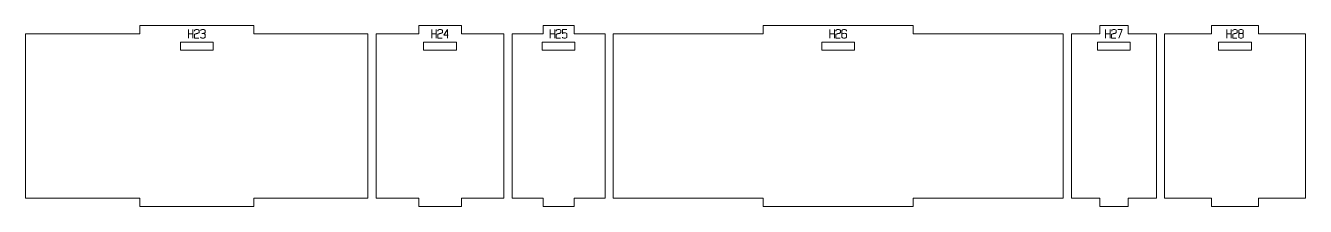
# Model space of a CAD drawing. Header units: centimetres. Extents: x -250 to 250, y -508 to 508.
# Drawn here: x -107.13 to -60.34, y -141.81 to -135.21 of the extents above; entities that cross this region are included whole.
import ezdxf

# ---------------------------------------------------------------- set-up
doc = ezdxf.new("R2010")
doc.units = ezdxf.units.CM
doc.header["$MEASUREMENT"] = 0
doc.layers.add('Capa 1', color=7, linetype='Continuous')

msp = doc.modelspace()

# ---------------------------------------------------------------- linework, layer by layer
at = {"layer": 'Capa 1', "color": 240, "lineweight": 9}
for points, knots in [([(-107.13174, -135.50568), (-107.13174, -135.50568), (-107.13174, -141.50568), (-107.13174, -141.50568), (-107.13174, -141.50568), (-102.95913, -141.50568), (-102.95913, -141.50568), (-102.95913, -141.50568), (-102.95913, -141.80568), (-102.95913, -141.80568), (-102.95913, -141.80568), (-98.78652, -141.80568), (-98.78652, -141.80568), (-98.78652, -141.80568), (-98.78652, -141.50568), (-98.78652, -141.50568), (-98.78652, -141.50568), (-94.61391, -141.50568), (-94.61391, -141.50568), (-94.61391, -141.50568), (-94.61391, -135.50568), (-94.61391, -135.50568), (-94.61391, -135.50568), (-98.78652, -135.50568), (-98.78652, -135.50568), (-98.78652, -135.50568), (-98.78652, -135.20568), (-98.78652, -135.20568), (-98.78652, -135.20568), (-102.95913, -135.20568), (-102.95913, -135.20568), (-102.95913, -135.20568), (-102.95913, -135.50568), (-102.95913, -135.50568), (-102.95913, -135.50568), (-107.13174, -135.50568), (-107.13174, -135.50568)], [0, 0, 0, 0, 0.08333333, 0.08333333, 0.08333333, 0.16666667, 0.16666667, 0.16666667, 0.25, 0.25, 0.25, 0.33333333, 0.33333333, 0.33333333, 0.41666667, 0.41666667, 0.41666667, 0.5, 0.5, 0.5, 0.58333333, 0.58333333, 0.58333333, 0.66666667, 0.66666667, 0.66666667, 0.75, 0.75, 0.75, 0.83333333, 0.83333333, 0.83333333, 0.91666667, 0.91666667, 0.91666667, 1, 1, 1, 1]), ([(-94.31391, -135.50568), (-94.31391, -135.50568), (-94.31391, -141.50568), (-94.31391, -141.50568), (-94.31391, -141.50568), (-92.75647, -141.50568), (-92.75647, -141.50568), (-92.75647, -141.50568), (-92.75647, -141.80568), (-92.75647, -141.80568), (-92.75647, -141.80568), (-91.19904, -141.80568), (-91.19904, -141.80568), (-91.19904, -141.80568), (-91.19904, -141.50568), (-91.19904, -141.50568), (-91.19904, -141.50568), (-89.6416, -141.50568), (-89.6416, -141.50568), (-89.6416, -141.50568), (-89.6416, -135.50568), (-89.6416, -135.50568), (-89.6416, -135.50568), (-91.19904, -135.50568), (-91.19904, -135.50568), (-91.19904, -135.50568), (-91.19904, -135.20568), (-91.19904, -135.20568), (-91.19904, -135.20568), (-92.75647, -135.20568), (-92.75647, -135.20568), (-92.75647, -135.20568), (-92.75647, -135.50568), (-92.75647, -135.50568), (-92.75647, -135.50568), (-94.31391, -135.50568), (-94.31391, -135.50568)], [0, 0, 0, 0, 0.08333333, 0.08333333, 0.08333333, 0.16666667, 0.16666667, 0.16666667, 0.25, 0.25, 0.25, 0.33333333, 0.33333333, 0.33333333, 0.41666667, 0.41666667, 0.41666667, 0.5, 0.5, 0.5, 0.58333333, 0.58333333, 0.58333333, 0.66666667, 0.66666667, 0.66666667, 0.75, 0.75, 0.75, 0.83333333, 0.83333333, 0.83333333, 0.91666667, 0.91666667, 0.91666667, 1, 1, 1, 1]), ([(-89.3416, -135.50568), (-89.3416, -135.50568), (-89.3416, -141.50568), (-89.3416, -141.50568), (-89.3416, -141.50568), (-88.20931, -141.50568), (-88.20931, -141.50568), (-88.20931, -141.50568), (-88.20931, -141.80568), (-88.20931, -141.80568), (-88.20931, -141.80568), (-87.07702, -141.80568), (-87.07702, -141.80568), (-87.07702, -141.80568), (-87.07702, -141.50568), (-87.07702, -141.50568), (-87.07702, -141.50568), (-85.94473, -141.50568), (-85.94473, -141.50568), (-85.94473, -141.50568), (-85.94473, -135.50568), (-85.94473, -135.50568), (-85.94473, -135.50568), (-87.07702, -135.50568), (-87.07702, -135.50568), (-87.07702, -135.50568), (-87.07702, -135.20568), (-87.07702, -135.20568), (-87.07702, -135.20568), (-88.20931, -135.20568), (-88.20931, -135.20568), (-88.20931, -135.20568), (-88.20931, -135.50568), (-88.20931, -135.50568), (-88.20931, -135.50568), (-89.3416, -135.50568), (-89.3416, -135.50568)], [0, 0, 0, 0, 0.08333333, 0.08333333, 0.08333333, 0.16666667, 0.16666667, 0.16666667, 0.25, 0.25, 0.25, 0.33333333, 0.33333333, 0.33333333, 0.41666667, 0.41666667, 0.41666667, 0.5, 0.5, 0.5, 0.58333333, 0.58333333, 0.58333333, 0.66666667, 0.66666667, 0.66666667, 0.75, 0.75, 0.75, 0.83333333, 0.83333333, 0.83333333, 0.91666667, 0.91666667, 0.91666667, 1, 1, 1, 1]), ([(-85.64473, -135.50568), (-85.64473, -135.50568), (-85.64473, -141.50568), (-85.64473, -141.50568), (-85.64473, -141.50568), (-80.1611, -141.50568), (-80.1611, -141.50568), (-80.1611, -141.50568), (-80.1611, -141.80568), (-80.1611, -141.80568), (-80.1611, -141.80568), (-74.67746, -141.80568), (-74.67746, -141.80568), (-74.67746, -141.80568), (-74.67746, -141.50568), (-74.67746, -141.50568), (-74.67746, -141.50568), (-69.19383, -141.50568), (-69.19383, -141.50568), (-69.19383, -141.50568), (-69.19383, -135.50568), (-69.19383, -135.50568), (-69.19383, -135.50568), (-74.67746, -135.50568), (-74.67746, -135.50568), (-74.67746, -135.50568), (-74.67746, -135.20568), (-74.67746, -135.20568), (-74.67746, -135.20568), (-80.1611, -135.20568), (-80.1611, -135.20568), (-80.1611, -135.20568), (-80.1611, -135.50568), (-80.1611, -135.50568), (-80.1611, -135.50568), (-85.64473, -135.50568), (-85.64473, -135.50568)], [0, 0, 0, 0, 0.08333333, 0.08333333, 0.08333333, 0.16666667, 0.16666667, 0.16666667, 0.25, 0.25, 0.25, 0.33333333, 0.33333333, 0.33333333, 0.41666667, 0.41666667, 0.41666667, 0.5, 0.5, 0.5, 0.58333333, 0.58333333, 0.58333333, 0.66666667, 0.66666667, 0.66666667, 0.75, 0.75, 0.75, 0.83333333, 0.83333333, 0.83333333, 0.91666667, 0.91666667, 0.91666667, 1, 1, 1, 1]), ([(-68.89383, -135.50568), (-68.89383, -135.50568), (-68.89383, -141.50568), (-68.89383, -141.50568), (-68.89383, -141.50568), (-67.8582, -141.50568), (-67.8582, -141.50568), (-67.8582, -141.50568), (-67.8582, -141.80568), (-67.8582, -141.80568), (-67.8582, -141.80568), (-66.82258, -141.80568), (-66.82258, -141.80568), (-66.82258, -141.80568), (-66.82258, -141.50568), (-66.82258, -141.50568), (-66.82258, -141.50568), (-65.78696, -141.50568), (-65.78696, -141.50568), (-65.78696, -141.50568), (-65.78696, -135.50568), (-65.78696, -135.50568), (-65.78696, -135.50568), (-66.82258, -135.50568), (-66.82258, -135.50568), (-66.82258, -135.50568), (-66.82258, -135.20568), (-66.82258, -135.20568), (-66.82258, -135.20568), (-67.8582, -135.20568), (-67.8582, -135.20568), (-67.8582, -135.20568), (-67.8582, -135.50568), (-67.8582, -135.50568), (-67.8582, -135.50568), (-68.89383, -135.50568), (-68.89383, -135.50568)], [0, 0, 0, 0, 0.08333333, 0.08333333, 0.08333333, 0.16666667, 0.16666667, 0.16666667, 0.25, 0.25, 0.25, 0.33333333, 0.33333333, 0.33333333, 0.41666667, 0.41666667, 0.41666667, 0.5, 0.5, 0.5, 0.58333333, 0.58333333, 0.58333333, 0.66666667, 0.66666667, 0.66666667, 0.75, 0.75, 0.75, 0.83333333, 0.83333333, 0.83333333, 0.91666667, 0.91666667, 0.91666667, 1, 1, 1, 1]), ([(-65.48696, -135.50568), (-65.48696, -135.50568), (-65.48696, -141.50568), (-65.48696, -141.50568), (-65.48696, -141.50568), (-63.7701, -141.50568), (-63.7701, -141.50568), (-63.7701, -141.50568), (-63.7701, -141.80568), (-63.7701, -141.80568), (-63.7701, -141.80568), (-62.05325, -141.80568), (-62.05325, -141.80568), (-62.05325, -141.80568), (-62.05325, -141.50568), (-62.05325, -141.50568), (-62.05325, -141.50568), (-60.33639, -141.50568), (-60.33639, -141.50568), (-60.33639, -141.50568), (-60.33639, -135.50568), (-60.33639, -135.50568), (-60.33639, -135.50568), (-62.05325, -135.50568), (-62.05325, -135.50568), (-62.05325, -135.50568), (-62.05325, -135.20568), (-62.05325, -135.20568), (-62.05325, -135.20568), (-63.7701, -135.20568), (-63.7701, -135.20568), (-63.7701, -135.20568), (-63.7701, -135.50568), (-63.7701, -135.50568), (-63.7701, -135.50568), (-65.48696, -135.50568), (-65.48696, -135.50568)], [0, 0, 0, 0, 0.08333333, 0.08333333, 0.08333333, 0.16666667, 0.16666667, 0.16666667, 0.25, 0.25, 0.25, 0.33333333, 0.33333333, 0.33333333, 0.41666667, 0.41666667, 0.41666667, 0.5, 0.5, 0.5, 0.58333333, 0.58333333, 0.58333333, 0.66666667, 0.66666667, 0.66666667, 0.75, 0.75, 0.75, 0.83333333, 0.83333333, 0.83333333, 0.91666667, 0.91666667, 0.91666667, 1, 1, 1, 1]), ([(-101.47282, -135.80591), (-101.47282, -135.80591), (-100.27282, -135.80591), (-100.27282, -135.80591), (-100.27282, -135.80591), (-100.27282, -136.10591), (-100.27282, -136.10591), (-100.27282, -136.10591), (-101.47282, -136.10591), (-101.47282, -136.10591), (-101.47282, -136.10591), (-101.47282, -135.80591), (-101.47282, -135.80591)], [0, 0, 0, 0, 0.25, 0.25, 0.25, 0.5, 0.5, 0.5, 0.75, 0.75, 0.75, 1, 1, 1, 1]), ([(-92.57775, -135.80591), (-92.57775, -135.80591), (-91.37775, -135.80591), (-91.37775, -135.80591), (-91.37775, -135.80591), (-91.37775, -136.10591), (-91.37775, -136.10591), (-91.37775, -136.10591), (-92.57775, -136.10591), (-92.57775, -136.10591), (-92.57775, -136.10591), (-92.57775, -135.80591), (-92.57775, -135.80591)], [0, 0, 0, 0, 0.25, 0.25, 0.25, 0.5, 0.5, 0.5, 0.75, 0.75, 0.75, 1, 1, 1, 1]), ([(-88.24316, -135.80591), (-88.24316, -135.80591), (-87.04316, -135.80591), (-87.04316, -135.80591), (-87.04316, -135.80591), (-87.04316, -136.10591), (-87.04316, -136.10591), (-87.04316, -136.10591), (-88.24316, -136.10591), (-88.24316, -136.10591), (-88.24316, -136.10591), (-88.24316, -135.80591), (-88.24316, -135.80591)], [0, 0, 0, 0, 0.25, 0.25, 0.25, 0.5, 0.5, 0.5, 0.75, 0.75, 0.75, 1, 1, 1, 1]), ([(-78.01928, -135.80591), (-78.01928, -135.80591), (-76.81928, -135.80591), (-76.81928, -135.80591), (-76.81928, -135.80591), (-76.81928, -136.10591), (-76.81928, -136.10591), (-76.81928, -136.10591), (-78.01928, -136.10591), (-78.01928, -136.10591), (-78.01928, -136.10591), (-78.01928, -135.80591), (-78.01928, -135.80591)], [0, 0, 0, 0, 0.25, 0.25, 0.25, 0.5, 0.5, 0.5, 0.75, 0.75, 0.75, 1, 1, 1, 1]), ([(-67.94039, -135.80591), (-67.94039, -135.80591), (-66.74039, -135.80591), (-66.74039, -135.80591), (-66.74039, -135.80591), (-66.74039, -136.10591), (-66.74039, -136.10591), (-66.74039, -136.10591), (-67.94039, -136.10591), (-67.94039, -136.10591), (-67.94039, -136.10591), (-67.94039, -135.80591), (-67.94039, -135.80591)], [0, 0, 0, 0, 0.25, 0.25, 0.25, 0.5, 0.5, 0.5, 0.75, 0.75, 0.75, 1, 1, 1, 1]), ([(-63.51167, -135.80591), (-63.51167, -135.80591), (-62.31167, -135.80591), (-62.31167, -135.80591), (-62.31167, -135.80591), (-62.31167, -136.10591), (-62.31167, -136.10591), (-62.31167, -136.10591), (-63.51167, -136.10591), (-63.51167, -136.10591), (-63.51167, -136.10591), (-63.51167, -135.80591), (-63.51167, -135.80591)], [0, 0, 0, 0, 0.25, 0.25, 0.25, 0.5, 0.5, 0.5, 0.75, 0.75, 0.75, 1, 1, 1, 1])]:
    msp.add_open_spline(points, degree=3, knots=knots, dxfattribs=at)
at = {"layer": 'Capa 1', "color": 114, "lineweight": 9}
for points, knots in [([(-101.1755, -135.66288), (-101.1755, -135.66288), (-101.1755, -135.34644), (-101.1755, -135.34644), (-101.1755, -135.34644), (-101.1755, -135.50237), (-101.1755, -135.50237), (-101.1755, -135.50237), (-101.01132, -135.50237), (-101.01132, -135.50237), (-101.01132, -135.50237), (-101.01132, -135.34644), (-101.01132, -135.34644), (-101.01132, -135.34644), (-101.01132, -135.66288), (-101.01132, -135.66288), (-101.01132, -135.66288), (-101.01132, -135.50237), (-101.01132, -135.50237), (-101.01132, -135.50237), (-101.1755, -135.50237), (-101.1755, -135.50237), (-101.1755, -135.50237), (-101.1755, -135.66288), (-101.1755, -135.66288)], [0, 0, 0, 0, 0.125, 0.125, 0.125, 0.25, 0.25, 0.25, 0.375, 0.375, 0.375, 0.5, 0.5, 0.5, 0.625, 0.625, 0.625, 0.75, 0.75, 0.75, 0.875, 0.875, 0.875, 1, 1, 1, 1]), ([(-100.95583, -135.66288), (-100.95583, -135.66288), (-100.95583, -135.53034), (-100.95583, -135.53034), (-100.95491, -135.51842), (-100.94406, -135.50925), (-100.92327, -135.50283), (-100.91471, -135.50221), (-100.90653, -135.50122), (-100.89873, -135.49984), (-100.89094, -135.49847), (-100.88306, -135.49702), (-100.87511, -135.49549), (-100.86044, -135.49304), (-100.8492, -135.49105), (-100.84141, -135.48953), (-100.83361, -135.488), (-100.82604, -135.48601), (-100.8187, -135.48356), (-100.79975, -135.47653), (-100.79027, -135.46751), (-100.79027, -135.45651), (-100.79027, -135.45651), (-100.79027, -135.38175), (-100.79027, -135.38175), (-100.79027, -135.37197), (-100.79814, -135.36364), (-100.81389, -135.35676), (-100.82963, -135.34988), (-100.84928, -135.34644), (-100.87282, -135.34644), (-100.89636, -135.34644), (-100.91601, -135.34988), (-100.93175, -135.35676), (-100.9475, -135.36364), (-100.95537, -135.37197), (-100.95537, -135.38175), (-100.95537, -135.38175), (-100.95537, -135.40422), (-100.95537, -135.40422), (-100.95537, -135.40422), (-100.95537, -135.38175), (-100.95537, -135.38175), (-100.95537, -135.37197), (-100.9475, -135.36364), (-100.93175, -135.35676), (-100.91601, -135.34988), (-100.89636, -135.34644), (-100.87282, -135.34644), (-100.84928, -135.34644), (-100.82963, -135.34988), (-100.81389, -135.35676), (-100.79814, -135.36364), (-100.79027, -135.37197), (-100.79027, -135.38175), (-100.79027, -135.38175), (-100.79027, -135.45651), (-100.79027, -135.45651), (-100.79027, -135.46751), (-100.79975, -135.47653), (-100.8187, -135.48356), (-100.82604, -135.48601), (-100.83361, -135.488), (-100.84141, -135.48953), (-100.8492, -135.49105), (-100.86044, -135.49304), (-100.87511, -135.49549), (-100.88306, -135.49702), (-100.89094, -135.49847), (-100.89873, -135.49984), (-100.90653, -135.50122), (-100.91471, -135.50221), (-100.92327, -135.50283), (-100.94406, -135.50925), (-100.95491, -135.51842), (-100.95583, -135.53034), (-100.95583, -135.53034), (-100.95583, -135.66288), (-100.95583, -135.66288), (-100.95583, -135.66288), (-100.79898, -135.66288), (-100.79898, -135.66288), (-100.79898, -135.66288), (-100.95583, -135.66288), (-100.95583, -135.66288)], [0, 0, 0, 0, 0.03571429, 0.03571429, 0.03571429, 0.07142857, 0.07142857, 0.07142857, 0.10714286, 0.10714286, 0.10714286, 0.14285714, 0.14285714, 0.14285714, 0.17857143, 0.17857143, 0.17857143, 0.21428571, 0.21428571, 0.21428571, 0.25, 0.25, 0.25, 0.28571429, 0.28571429, 0.28571429, 0.32142857, 0.32142857, 0.32142857, 0.35714286, 0.35714286, 0.35714286, 0.39285714, 0.39285714, 0.39285714, 0.42857143, 0.42857143, 0.42857143, 0.46428571, 0.46428571, 0.46428571, 0.5, 0.5, 0.5, 0.53571429, 0.53571429, 0.53571429, 0.57142857, 0.57142857, 0.57142857, 0.60714286, 0.60714286, 0.60714286, 0.64285714, 0.64285714, 0.64285714, 0.67857143, 0.67857143, 0.67857143, 0.71428571, 0.71428571, 0.71428571, 0.75, 0.75, 0.75, 0.78571429, 0.78571429, 0.78571429, 0.82142857, 0.82142857, 0.82142857, 0.85714286, 0.85714286, 0.85714286, 0.89285714, 0.89285714, 0.89285714, 0.92857143, 0.92857143, 0.92857143, 0.96428571, 0.96428571, 0.96428571, 1, 1, 1, 1]), ([(-100.65269, -135.66288), (-100.67623, -135.66288), (-100.69588, -135.65944), (-100.71162, -135.65256), (-100.72737, -135.64568), (-100.73524, -135.63735), (-100.73524, -135.62757), (-100.73524, -135.63735), (-100.72737, -135.64568), (-100.71162, -135.65256), (-100.69588, -135.65944), (-100.67623, -135.66288), (-100.65269, -135.66288), (-100.62915, -135.66288), (-100.6095, -135.65944), (-100.59376, -135.65256), (-100.57801, -135.64568), (-100.57014, -135.63735), (-100.57014, -135.62757), (-100.57014, -135.62757), (-100.57014, -135.52438), (-100.57014, -135.52438), (-100.57014, -135.51612), (-100.5758, -135.50894), (-100.58711, -135.50283), (-100.59842, -135.49671), (-100.63159, -135.49258), (-100.68663, -135.49044), (-100.6319, -135.48708), (-100.59903, -135.4831), (-100.58803, -135.47852), (-100.57702, -135.47393), (-100.57106, -135.46644), (-100.57014, -135.45605), (-100.57014, -135.45605), (-100.57014, -135.38175), (-100.57014, -135.38175), (-100.57014, -135.37197), (-100.57801, -135.36364), (-100.59376, -135.35676), (-100.6095, -135.34988), (-100.62915, -135.34644), (-100.65269, -135.34644), (-100.67623, -135.34644), (-100.69588, -135.34988), (-100.71162, -135.35676), (-100.72737, -135.36364), (-100.73524, -135.37197), (-100.73524, -135.38175), (-100.73524, -135.37197), (-100.72737, -135.36364), (-100.71162, -135.35676), (-100.69588, -135.34988), (-100.67623, -135.34644), (-100.65269, -135.34644), (-100.62915, -135.34644), (-100.6095, -135.34988), (-100.59376, -135.35676), (-100.57801, -135.36364), (-100.57014, -135.37197), (-100.57014, -135.38175), (-100.57014, -135.38175), (-100.57014, -135.45605), (-100.57014, -135.45605), (-100.57106, -135.46644), (-100.57702, -135.47393), (-100.58803, -135.47852), (-100.59903, -135.4831), (-100.6319, -135.48708), (-100.68663, -135.49044), (-100.63159, -135.49258), (-100.59842, -135.49671), (-100.58711, -135.50283), (-100.5758, -135.50894), (-100.57014, -135.51612), (-100.57014, -135.52438), (-100.57014, -135.52438), (-100.57014, -135.62757), (-100.57014, -135.62757), (-100.57014, -135.63735), (-100.57801, -135.64568), (-100.59376, -135.65256), (-100.6095, -135.65944), (-100.62915, -135.66288), (-100.65269, -135.66288)], [0, 0, 0, 0, 0.03571429, 0.03571429, 0.03571429, 0.07142857, 0.07142857, 0.07142857, 0.10714286, 0.10714286, 0.10714286, 0.14285714, 0.14285714, 0.14285714, 0.17857143, 0.17857143, 0.17857143, 0.21428571, 0.21428571, 0.21428571, 0.25, 0.25, 0.25, 0.28571429, 0.28571429, 0.28571429, 0.32142857, 0.32142857, 0.32142857, 0.35714286, 0.35714286, 0.35714286, 0.39285714, 0.39285714, 0.39285714, 0.42857143, 0.42857143, 0.42857143, 0.46428571, 0.46428571, 0.46428571, 0.5, 0.5, 0.5, 0.53571429, 0.53571429, 0.53571429, 0.57142857, 0.57142857, 0.57142857, 0.60714286, 0.60714286, 0.60714286, 0.64285714, 0.64285714, 0.64285714, 0.67857143, 0.67857143, 0.67857143, 0.71428571, 0.71428571, 0.71428571, 0.75, 0.75, 0.75, 0.78571429, 0.78571429, 0.78571429, 0.82142857, 0.82142857, 0.82142857, 0.85714286, 0.85714286, 0.85714286, 0.89285714, 0.89285714, 0.89285714, 0.92857143, 0.92857143, 0.92857143, 0.96428571, 0.96428571, 0.96428571, 1, 1, 1, 1]), ([(-92.27768, -135.66288), (-92.27768, -135.66288), (-92.27768, -135.34644), (-92.27768, -135.34644), (-92.27768, -135.34644), (-92.27768, -135.50237), (-92.27768, -135.50237), (-92.27768, -135.50237), (-92.1135, -135.50237), (-92.1135, -135.50237), (-92.1135, -135.50237), (-92.1135, -135.34644), (-92.1135, -135.34644), (-92.1135, -135.34644), (-92.1135, -135.66288), (-92.1135, -135.66288), (-92.1135, -135.66288), (-92.1135, -135.50237), (-92.1135, -135.50237), (-92.1135, -135.50237), (-92.27768, -135.50237), (-92.27768, -135.50237), (-92.27768, -135.50237), (-92.27768, -135.66288), (-92.27768, -135.66288)], [0, 0, 0, 0, 0.125, 0.125, 0.125, 0.25, 0.25, 0.25, 0.375, 0.375, 0.375, 0.5, 0.5, 0.5, 0.625, 0.625, 0.625, 0.75, 0.75, 0.75, 0.875, 0.875, 0.875, 1, 1, 1, 1]), ([(-92.05801, -135.66288), (-92.05801, -135.66288), (-92.05801, -135.53034), (-92.05801, -135.53034), (-92.05709, -135.51842), (-92.04624, -135.50925), (-92.02545, -135.50283), (-92.01689, -135.50221), (-92.00871, -135.50122), (-92.00091, -135.49984), (-91.99312, -135.49847), (-91.98524, -135.49702), (-91.97729, -135.49549), (-91.96262, -135.49304), (-91.95138, -135.49105), (-91.94359, -135.48953), (-91.93579, -135.488), (-91.92822, -135.48601), (-91.92088, -135.48356), (-91.90193, -135.47653), (-91.89245, -135.46751), (-91.89245, -135.45651), (-91.89245, -135.45651), (-91.89245, -135.38175), (-91.89245, -135.38175), (-91.89245, -135.37197), (-91.90032, -135.36364), (-91.91607, -135.35676), (-91.93181, -135.34988), (-91.95146, -135.34644), (-91.975, -135.34644), (-91.99854, -135.34644), (-92.01819, -135.34988), (-92.03393, -135.35676), (-92.04968, -135.36364), (-92.05755, -135.37197), (-92.05755, -135.38175), (-92.05755, -135.38175), (-92.05755, -135.40422), (-92.05755, -135.40422), (-92.05755, -135.40422), (-92.05755, -135.38175), (-92.05755, -135.38175), (-92.05755, -135.37197), (-92.04968, -135.36364), (-92.03393, -135.35676), (-92.01819, -135.34988), (-91.99854, -135.34644), (-91.975, -135.34644), (-91.95146, -135.34644), (-91.93181, -135.34988), (-91.91607, -135.35676), (-91.90032, -135.36364), (-91.89245, -135.37197), (-91.89245, -135.38175), (-91.89245, -135.38175), (-91.89245, -135.45651), (-91.89245, -135.45651), (-91.89245, -135.46751), (-91.90193, -135.47653), (-91.92088, -135.48356), (-91.92822, -135.48601), (-91.93579, -135.488), (-91.94359, -135.48953), (-91.95138, -135.49105), (-91.96262, -135.49304), (-91.97729, -135.49549), (-91.98524, -135.49702), (-91.99312, -135.49847), (-92.00091, -135.49984), (-92.00871, -135.50122), (-92.01689, -135.50221), (-92.02545, -135.50283), (-92.04624, -135.50925), (-92.05709, -135.51842), (-92.05801, -135.53034), (-92.05801, -135.53034), (-92.05801, -135.66288), (-92.05801, -135.66288), (-92.05801, -135.66288), (-91.90116, -135.66288), (-91.90116, -135.66288), (-91.90116, -135.66288), (-92.05801, -135.66288), (-92.05801, -135.66288)], [0, 0, 0, 0, 0.03571429, 0.03571429, 0.03571429, 0.07142857, 0.07142857, 0.07142857, 0.10714286, 0.10714286, 0.10714286, 0.14285714, 0.14285714, 0.14285714, 0.17857143, 0.17857143, 0.17857143, 0.21428571, 0.21428571, 0.21428571, 0.25, 0.25, 0.25, 0.28571429, 0.28571429, 0.28571429, 0.32142857, 0.32142857, 0.32142857, 0.35714286, 0.35714286, 0.35714286, 0.39285714, 0.39285714, 0.39285714, 0.42857143, 0.42857143, 0.42857143, 0.46428571, 0.46428571, 0.46428571, 0.5, 0.5, 0.5, 0.53571429, 0.53571429, 0.53571429, 0.57142857, 0.57142857, 0.57142857, 0.60714286, 0.60714286, 0.60714286, 0.64285714, 0.64285714, 0.64285714, 0.67857143, 0.67857143, 0.67857143, 0.71428571, 0.71428571, 0.71428571, 0.75, 0.75, 0.75, 0.78571429, 0.78571429, 0.78571429, 0.82142857, 0.82142857, 0.82142857, 0.85714286, 0.85714286, 0.85714286, 0.89285714, 0.89285714, 0.89285714, 0.92857143, 0.92857143, 0.92857143, 0.96428571, 0.96428571, 0.96428571, 1, 1, 1, 1]), ([(-91.70763, -135.55832), (-91.70763, -135.55832), (-91.70763, -135.34598), (-91.70763, -135.34598), (-91.70763, -135.34598), (-91.83742, -135.55832), (-91.83742, -135.55832), (-91.83742, -135.55832), (-91.70763, -135.55832), (-91.70763, -135.55832)], [0, 0, 0, 0, 0.33333333, 0.33333333, 0.33333333, 0.66666667, 0.66666667, 0.66666667, 1, 1, 1, 1]), ([(-91.70763, -135.55832), (-91.70763, -135.55832), (-91.70763, -135.66288), (-91.70763, -135.66288), (-91.70763, -135.66288), (-91.70763, -135.55832), (-91.70763, -135.55832), (-91.70763, -135.55832), (-91.83742, -135.55832), (-91.83742, -135.55832), (-91.83742, -135.55832), (-91.70763, -135.34598), (-91.70763, -135.34598), (-91.70763, -135.34598), (-91.70763, -135.55832), (-91.70763, -135.55832), (-91.70763, -135.55832), (-91.67782, -135.55832), (-91.67782, -135.55832), (-91.67782, -135.55832), (-91.70763, -135.55832), (-91.70763, -135.55832)], [0, 0, 0, 0, 0.14285714, 0.14285714, 0.14285714, 0.28571429, 0.28571429, 0.28571429, 0.42857143, 0.42857143, 0.42857143, 0.57142857, 0.57142857, 0.57142857, 0.71428571, 0.71428571, 0.71428571, 0.85714286, 0.85714286, 0.85714286, 1, 1, 1, 1]), ([(-87.94584, -135.66288), (-87.94584, -135.66288), (-87.94584, -135.34644), (-87.94584, -135.34644), (-87.94584, -135.34644), (-87.94584, -135.50237), (-87.94584, -135.50237), (-87.94584, -135.50237), (-87.78166, -135.50237), (-87.78166, -135.50237), (-87.78166, -135.50237), (-87.78166, -135.34644), (-87.78166, -135.34644), (-87.78166, -135.34644), (-87.78166, -135.66288), (-87.78166, -135.66288), (-87.78166, -135.66288), (-87.78166, -135.50237), (-87.78166, -135.50237), (-87.78166, -135.50237), (-87.94584, -135.50237), (-87.94584, -135.50237), (-87.94584, -135.50237), (-87.94584, -135.66288), (-87.94584, -135.66288)], [0, 0, 0, 0, 0.125, 0.125, 0.125, 0.25, 0.25, 0.25, 0.375, 0.375, 0.375, 0.5, 0.5, 0.5, 0.625, 0.625, 0.625, 0.75, 0.75, 0.75, 0.875, 0.875, 0.875, 1, 1, 1, 1]), ([(-87.72617, -135.66288), (-87.72617, -135.66288), (-87.72617, -135.53034), (-87.72617, -135.53034), (-87.72525, -135.51842), (-87.7144, -135.50925), (-87.69361, -135.50283), (-87.68505, -135.50221), (-87.67687, -135.50122), (-87.66907, -135.49984), (-87.66128, -135.49847), (-87.6534, -135.49702), (-87.64545, -135.49549), (-87.63078, -135.49304), (-87.61954, -135.49105), (-87.61175, -135.48953), (-87.60395, -135.488), (-87.59638, -135.48601), (-87.58904, -135.48356), (-87.57009, -135.47653), (-87.56061, -135.46751), (-87.56061, -135.45651), (-87.56061, -135.45651), (-87.56061, -135.38175), (-87.56061, -135.38175), (-87.56061, -135.37197), (-87.56848, -135.36364), (-87.58423, -135.35676), (-87.59997, -135.34988), (-87.61962, -135.34644), (-87.64316, -135.34644), (-87.6667, -135.34644), (-87.68635, -135.34988), (-87.70209, -135.35676), (-87.71784, -135.36364), (-87.72571, -135.37197), (-87.72571, -135.38175), (-87.72571, -135.38175), (-87.72571, -135.40422), (-87.72571, -135.40422), (-87.72571, -135.40422), (-87.72571, -135.38175), (-87.72571, -135.38175), (-87.72571, -135.37197), (-87.71784, -135.36364), (-87.70209, -135.35676), (-87.68635, -135.34988), (-87.6667, -135.34644), (-87.64316, -135.34644), (-87.61962, -135.34644), (-87.59997, -135.34988), (-87.58423, -135.35676), (-87.56848, -135.36364), (-87.56061, -135.37197), (-87.56061, -135.38175), (-87.56061, -135.38175), (-87.56061, -135.45651), (-87.56061, -135.45651), (-87.56061, -135.46751), (-87.57009, -135.47653), (-87.58904, -135.48356), (-87.59638, -135.48601), (-87.60395, -135.488), (-87.61175, -135.48953), (-87.61954, -135.49105), (-87.63078, -135.49304), (-87.64545, -135.49549), (-87.6534, -135.49702), (-87.66128, -135.49847), (-87.66907, -135.49984), (-87.67687, -135.50122), (-87.68505, -135.50221), (-87.69361, -135.50283), (-87.7144, -135.50925), (-87.72525, -135.51842), (-87.72617, -135.53034), (-87.72617, -135.53034), (-87.72617, -135.66288), (-87.72617, -135.66288), (-87.72617, -135.66288), (-87.56932, -135.66288), (-87.56932, -135.66288), (-87.56932, -135.66288), (-87.72617, -135.66288), (-87.72617, -135.66288)], [0, 0, 0, 0, 0.03571429, 0.03571429, 0.03571429, 0.07142857, 0.07142857, 0.07142857, 0.10714286, 0.10714286, 0.10714286, 0.14285714, 0.14285714, 0.14285714, 0.17857143, 0.17857143, 0.17857143, 0.21428571, 0.21428571, 0.21428571, 0.25, 0.25, 0.25, 0.28571429, 0.28571429, 0.28571429, 0.32142857, 0.32142857, 0.32142857, 0.35714286, 0.35714286, 0.35714286, 0.39285714, 0.39285714, 0.39285714, 0.42857143, 0.42857143, 0.42857143, 0.46428571, 0.46428571, 0.46428571, 0.5, 0.5, 0.5, 0.53571429, 0.53571429, 0.53571429, 0.57142857, 0.57142857, 0.57142857, 0.60714286, 0.60714286, 0.60714286, 0.64285714, 0.64285714, 0.64285714, 0.67857143, 0.67857143, 0.67857143, 0.71428571, 0.71428571, 0.71428571, 0.75, 0.75, 0.75, 0.78571429, 0.78571429, 0.78571429, 0.82142857, 0.82142857, 0.82142857, 0.85714286, 0.85714286, 0.85714286, 0.89285714, 0.89285714, 0.89285714, 0.92857143, 0.92857143, 0.92857143, 0.96428571, 0.96428571, 0.96428571, 1, 1, 1, 1]), ([(-87.42303, -135.66288), (-87.44657, -135.66288), (-87.46622, -135.65944), (-87.48196, -135.65256), (-87.49771, -135.64568), (-87.50558, -135.63735), (-87.50558, -135.62757), (-87.50558, -135.63735), (-87.49771, -135.64568), (-87.48196, -135.65256), (-87.46622, -135.65944), (-87.44657, -135.66288), (-87.42303, -135.66288), (-87.39949, -135.66288), (-87.37984, -135.65944), (-87.3641, -135.65256), (-87.34835, -135.64568), (-87.34048, -135.63735), (-87.34048, -135.62757), (-87.34048, -135.62757), (-87.34048, -135.50191), (-87.34048, -135.50191), (-87.34048, -135.49212), (-87.34835, -135.48379), (-87.3641, -135.47691), (-87.37984, -135.47003), (-87.39949, -135.46659), (-87.42303, -135.46659), (-87.44443, -135.46843), (-87.46094, -135.47088), (-87.47256, -135.47393), (-87.48418, -135.47699), (-87.49518, -135.48632), (-87.50558, -135.50191), (-87.50558, -135.50191), (-87.50558, -135.34644), (-87.50558, -135.34644), (-87.50558, -135.34644), (-87.34598, -135.34644), (-87.34598, -135.34644), (-87.34598, -135.34644), (-87.50558, -135.34644), (-87.50558, -135.34644), (-87.50558, -135.34644), (-87.50558, -135.50191), (-87.50558, -135.50191), (-87.49518, -135.48632), (-87.48418, -135.47699), (-87.47256, -135.47393), (-87.46094, -135.47088), (-87.44443, -135.46843), (-87.42303, -135.46659), (-87.39949, -135.46659), (-87.37984, -135.47003), (-87.3641, -135.47691), (-87.34835, -135.48379), (-87.34048, -135.49212), (-87.34048, -135.50191), (-87.34048, -135.50191), (-87.34048, -135.62757), (-87.34048, -135.62757), (-87.34048, -135.63735), (-87.34835, -135.64568), (-87.3641, -135.65256), (-87.37984, -135.65944), (-87.39949, -135.66288), (-87.42303, -135.66288)], [0, 0, 0, 0, 0.04545455, 0.04545455, 0.04545455, 0.09090909, 0.09090909, 0.09090909, 0.13636364, 0.13636364, 0.13636364, 0.18181818, 0.18181818, 0.18181818, 0.22727273, 0.22727273, 0.22727273, 0.27272727, 0.27272727, 0.27272727, 0.31818182, 0.31818182, 0.31818182, 0.36363636, 0.36363636, 0.36363636, 0.40909091, 0.40909091, 0.40909091, 0.45454545, 0.45454545, 0.45454545, 0.5, 0.5, 0.5, 0.54545455, 0.54545455, 0.54545455, 0.59090909, 0.59090909, 0.59090909, 0.63636364, 0.63636364, 0.63636364, 0.68181818, 0.68181818, 0.68181818, 0.72727273, 0.72727273, 0.72727273, 0.77272727, 0.77272727, 0.77272727, 0.81818182, 0.81818182, 0.81818182, 0.86363636, 0.86363636, 0.86363636, 0.90909091, 0.90909091, 0.90909091, 0.95454545, 0.95454545, 0.95454545, 1, 1, 1, 1]), ([(-77.72196, -135.66288), (-77.72196, -135.66288), (-77.72196, -135.34644), (-77.72196, -135.34644), (-77.72196, -135.34644), (-77.72196, -135.50237), (-77.72196, -135.50237), (-77.72196, -135.50237), (-77.55778, -135.50237), (-77.55778, -135.50237), (-77.55778, -135.50237), (-77.55778, -135.34644), (-77.55778, -135.34644), (-77.55778, -135.34644), (-77.55778, -135.66288), (-77.55778, -135.66288), (-77.55778, -135.66288), (-77.55778, -135.50237), (-77.55778, -135.50237), (-77.55778, -135.50237), (-77.72196, -135.50237), (-77.72196, -135.50237), (-77.72196, -135.50237), (-77.72196, -135.66288), (-77.72196, -135.66288)], [0, 0, 0, 0, 0.125, 0.125, 0.125, 0.25, 0.25, 0.25, 0.375, 0.375, 0.375, 0.5, 0.5, 0.5, 0.625, 0.625, 0.625, 0.75, 0.75, 0.75, 0.875, 0.875, 0.875, 1, 1, 1, 1]), ([(-77.50229, -135.66288), (-77.50229, -135.66288), (-77.50229, -135.53034), (-77.50229, -135.53034), (-77.50137, -135.51842), (-77.49052, -135.50925), (-77.46973, -135.50283), (-77.46117, -135.50221), (-77.45299, -135.50122), (-77.44519, -135.49984), (-77.4374, -135.49847), (-77.42952, -135.49702), (-77.42157, -135.49549), (-77.4069, -135.49304), (-77.39566, -135.49105), (-77.38787, -135.48953), (-77.38007, -135.488), (-77.3725, -135.48601), (-77.36516, -135.48356), (-77.34621, -135.47653), (-77.33673, -135.46751), (-77.33673, -135.45651), (-77.33673, -135.45651), (-77.33673, -135.38175), (-77.33673, -135.38175), (-77.33673, -135.37197), (-77.3446, -135.36364), (-77.36035, -135.35676), (-77.37609, -135.34988), (-77.39574, -135.34644), (-77.41928, -135.34644), (-77.44282, -135.34644), (-77.46247, -135.34988), (-77.47821, -135.35676), (-77.49396, -135.36364), (-77.50183, -135.37197), (-77.50183, -135.38175), (-77.50183, -135.38175), (-77.50183, -135.40422), (-77.50183, -135.40422), (-77.50183, -135.40422), (-77.50183, -135.38175), (-77.50183, -135.38175), (-77.50183, -135.37197), (-77.49396, -135.36364), (-77.47821, -135.35676), (-77.46247, -135.34988), (-77.44282, -135.34644), (-77.41928, -135.34644), (-77.39574, -135.34644), (-77.37609, -135.34988), (-77.36035, -135.35676), (-77.3446, -135.36364), (-77.33673, -135.37197), (-77.33673, -135.38175), (-77.33673, -135.38175), (-77.33673, -135.45651), (-77.33673, -135.45651), (-77.33673, -135.46751), (-77.34621, -135.47653), (-77.36516, -135.48356), (-77.3725, -135.48601), (-77.38007, -135.488), (-77.38787, -135.48953), (-77.39566, -135.49105), (-77.4069, -135.49304), (-77.42157, -135.49549), (-77.42952, -135.49702), (-77.4374, -135.49847), (-77.44519, -135.49984), (-77.45299, -135.50122), (-77.46117, -135.50221), (-77.46973, -135.50283), (-77.49052, -135.50925), (-77.50137, -135.51842), (-77.50229, -135.53034), (-77.50229, -135.53034), (-77.50229, -135.66288), (-77.50229, -135.66288), (-77.50229, -135.66288), (-77.34544, -135.66288), (-77.34544, -135.66288), (-77.34544, -135.66288), (-77.50229, -135.66288), (-77.50229, -135.66288)], [0, 0, 0, 0, 0.03571429, 0.03571429, 0.03571429, 0.07142857, 0.07142857, 0.07142857, 0.10714286, 0.10714286, 0.10714286, 0.14285714, 0.14285714, 0.14285714, 0.17857143, 0.17857143, 0.17857143, 0.21428571, 0.21428571, 0.21428571, 0.25, 0.25, 0.25, 0.28571429, 0.28571429, 0.28571429, 0.32142857, 0.32142857, 0.32142857, 0.35714286, 0.35714286, 0.35714286, 0.39285714, 0.39285714, 0.39285714, 0.42857143, 0.42857143, 0.42857143, 0.46428571, 0.46428571, 0.46428571, 0.5, 0.5, 0.5, 0.53571429, 0.53571429, 0.53571429, 0.57142857, 0.57142857, 0.57142857, 0.60714286, 0.60714286, 0.60714286, 0.64285714, 0.64285714, 0.64285714, 0.67857143, 0.67857143, 0.67857143, 0.71428571, 0.71428571, 0.71428571, 0.75, 0.75, 0.75, 0.78571429, 0.78571429, 0.78571429, 0.82142857, 0.82142857, 0.82142857, 0.85714286, 0.85714286, 0.85714286, 0.89285714, 0.89285714, 0.89285714, 0.92857143, 0.92857143, 0.92857143, 0.96428571, 0.96428571, 0.96428571, 1, 1, 1, 1]), ([(-77.19915, -135.66288), (-77.22269, -135.66288), (-77.24234, -135.65944), (-77.25808, -135.65256), (-77.27383, -135.64568), (-77.2817, -135.63735), (-77.2817, -135.62757), (-77.2817, -135.62757), (-77.2817, -135.52071), (-77.2817, -135.52071), (-77.2817, -135.52071), (-77.2817, -135.38175), (-77.2817, -135.38175), (-77.2817, -135.37197), (-77.27383, -135.36364), (-77.25808, -135.35676), (-77.24234, -135.34988), (-77.22269, -135.34644), (-77.19915, -135.34644), (-77.17561, -135.34644), (-77.15596, -135.34988), (-77.14022, -135.35676), (-77.12447, -135.36364), (-77.1166, -135.37197), (-77.1166, -135.38175), (-77.1166, -135.38175), (-77.1166, -135.40743), (-77.1166, -135.40743), (-77.1166, -135.40743), (-77.1166, -135.38175), (-77.1166, -135.38175), (-77.1166, -135.37197), (-77.12447, -135.36364), (-77.14022, -135.35676), (-77.15596, -135.34988), (-77.17561, -135.34644), (-77.19915, -135.34644), (-77.22269, -135.34644), (-77.24234, -135.34988), (-77.25808, -135.35676), (-77.27383, -135.36364), (-77.2817, -135.37197), (-77.2817, -135.38175), (-77.2817, -135.38175), (-77.2817, -135.52071), (-77.2817, -135.52071), (-77.2817, -135.51154), (-77.27215, -135.50336), (-77.25304, -135.49618), (-77.23393, -135.48899), (-77.21597, -135.4854), (-77.19915, -135.4854), (-77.17561, -135.4854), (-77.15596, -135.48884), (-77.14022, -135.49572), (-77.12447, -135.5026), (-77.1166, -135.51093), (-77.1166, -135.52071), (-77.1166, -135.52071), (-77.1166, -135.62757), (-77.1166, -135.62757), (-77.1166, -135.63735), (-77.12447, -135.64568), (-77.14022, -135.65256), (-77.15596, -135.65944), (-77.17561, -135.66288), (-77.19915, -135.66288)], [0, 0, 0, 0, 0.04545455, 0.04545455, 0.04545455, 0.09090909, 0.09090909, 0.09090909, 0.13636364, 0.13636364, 0.13636364, 0.18181818, 0.18181818, 0.18181818, 0.22727273, 0.22727273, 0.22727273, 0.27272727, 0.27272727, 0.27272727, 0.31818182, 0.31818182, 0.31818182, 0.36363636, 0.36363636, 0.36363636, 0.40909091, 0.40909091, 0.40909091, 0.45454545, 0.45454545, 0.45454545, 0.5, 0.5, 0.5, 0.54545455, 0.54545455, 0.54545455, 0.59090909, 0.59090909, 0.59090909, 0.63636364, 0.63636364, 0.63636364, 0.68181818, 0.68181818, 0.68181818, 0.72727273, 0.72727273, 0.72727273, 0.77272727, 0.77272727, 0.77272727, 0.81818182, 0.81818182, 0.81818182, 0.86363636, 0.86363636, 0.86363636, 0.90909091, 0.90909091, 0.90909091, 0.95454545, 0.95454545, 0.95454545, 1, 1, 1, 1]), ([(-77.2817, -135.62757), (-77.2817, -135.63735), (-77.27383, -135.64568), (-77.25808, -135.65256), (-77.24234, -135.65944), (-77.22269, -135.66288), (-77.19915, -135.66288), (-77.17561, -135.66288), (-77.15596, -135.65944), (-77.14022, -135.65256), (-77.12447, -135.64568), (-77.1166, -135.63735), (-77.1166, -135.62757), (-77.1166, -135.62757), (-77.1166, -135.52071), (-77.1166, -135.52071), (-77.1166, -135.51093), (-77.12447, -135.5026), (-77.14022, -135.49572), (-77.15596, -135.48884), (-77.17561, -135.4854), (-77.19915, -135.4854), (-77.21597, -135.4854), (-77.23393, -135.48899), (-77.25304, -135.49618), (-77.27215, -135.50336), (-77.2817, -135.51154), (-77.2817, -135.52071), (-77.2817, -135.52071), (-77.2817, -135.62757), (-77.2817, -135.62757)], [0, 0, 0, 0, 0.1, 0.1, 0.1, 0.2, 0.2, 0.2, 0.3, 0.3, 0.3, 0.4, 0.4, 0.4, 0.5, 0.5, 0.5, 0.6, 0.6, 0.6, 0.7, 0.7, 0.7, 0.8, 0.8, 0.8, 0.9, 0.9, 0.9, 1, 1, 1, 1]), ([(-67.64032, -135.66288), (-67.64032, -135.66288), (-67.64032, -135.34644), (-67.64032, -135.34644), (-67.64032, -135.34644), (-67.64032, -135.50237), (-67.64032, -135.50237), (-67.64032, -135.50237), (-67.47614, -135.50237), (-67.47614, -135.50237), (-67.47614, -135.50237), (-67.47614, -135.34644), (-67.47614, -135.34644), (-67.47614, -135.34644), (-67.47614, -135.66288), (-67.47614, -135.66288), (-67.47614, -135.66288), (-67.47614, -135.50237), (-67.47614, -135.50237), (-67.47614, -135.50237), (-67.64032, -135.50237), (-67.64032, -135.50237), (-67.64032, -135.50237), (-67.64032, -135.66288), (-67.64032, -135.66288)], [0, 0, 0, 0, 0.125, 0.125, 0.125, 0.25, 0.25, 0.25, 0.375, 0.375, 0.375, 0.5, 0.5, 0.5, 0.625, 0.625, 0.625, 0.75, 0.75, 0.75, 0.875, 0.875, 0.875, 1, 1, 1, 1]), ([(-67.42065, -135.66288), (-67.42065, -135.66288), (-67.42065, -135.53034), (-67.42065, -135.53034), (-67.41973, -135.51842), (-67.40888, -135.50925), (-67.38809, -135.50283), (-67.37953, -135.50221), (-67.37135, -135.50122), (-67.36355, -135.49984), (-67.35576, -135.49847), (-67.34788, -135.49702), (-67.33993, -135.49549), (-67.32526, -135.49304), (-67.31402, -135.49105), (-67.30623, -135.48953), (-67.29843, -135.488), (-67.29086, -135.48601), (-67.28352, -135.48356), (-67.26457, -135.47653), (-67.25509, -135.46751), (-67.25509, -135.45651), (-67.25509, -135.45651), (-67.25509, -135.38175), (-67.25509, -135.38175), (-67.25509, -135.37197), (-67.26296, -135.36364), (-67.27871, -135.35676), (-67.29445, -135.34988), (-67.3141, -135.34644), (-67.33764, -135.34644), (-67.36118, -135.34644), (-67.38083, -135.34988), (-67.39657, -135.35676), (-67.41232, -135.36364), (-67.42019, -135.37197), (-67.42019, -135.38175), (-67.42019, -135.38175), (-67.42019, -135.40422), (-67.42019, -135.40422), (-67.42019, -135.40422), (-67.42019, -135.38175), (-67.42019, -135.38175), (-67.42019, -135.37197), (-67.41232, -135.36364), (-67.39657, -135.35676), (-67.38083, -135.34988), (-67.36118, -135.34644), (-67.33764, -135.34644), (-67.3141, -135.34644), (-67.29445, -135.34988), (-67.27871, -135.35676), (-67.26296, -135.36364), (-67.25509, -135.37197), (-67.25509, -135.38175), (-67.25509, -135.38175), (-67.25509, -135.45651), (-67.25509, -135.45651), (-67.25509, -135.46751), (-67.26457, -135.47653), (-67.28352, -135.48356), (-67.29086, -135.48601), (-67.29843, -135.488), (-67.30623, -135.48953), (-67.31402, -135.49105), (-67.32526, -135.49304), (-67.33993, -135.49549), (-67.34788, -135.49702), (-67.35576, -135.49847), (-67.36355, -135.49984), (-67.37135, -135.50122), (-67.37953, -135.50221), (-67.38809, -135.50283), (-67.40888, -135.50925), (-67.41973, -135.51842), (-67.42065, -135.53034), (-67.42065, -135.53034), (-67.42065, -135.66288), (-67.42065, -135.66288), (-67.42065, -135.66288), (-67.2638, -135.66288), (-67.2638, -135.66288), (-67.2638, -135.66288), (-67.42065, -135.66288), (-67.42065, -135.66288)], [0, 0, 0, 0, 0.03571429, 0.03571429, 0.03571429, 0.07142857, 0.07142857, 0.07142857, 0.10714286, 0.10714286, 0.10714286, 0.14285714, 0.14285714, 0.14285714, 0.17857143, 0.17857143, 0.17857143, 0.21428571, 0.21428571, 0.21428571, 0.25, 0.25, 0.25, 0.28571429, 0.28571429, 0.28571429, 0.32142857, 0.32142857, 0.32142857, 0.35714286, 0.35714286, 0.35714286, 0.39285714, 0.39285714, 0.39285714, 0.42857143, 0.42857143, 0.42857143, 0.46428571, 0.46428571, 0.46428571, 0.5, 0.5, 0.5, 0.53571429, 0.53571429, 0.53571429, 0.57142857, 0.57142857, 0.57142857, 0.60714286, 0.60714286, 0.60714286, 0.64285714, 0.64285714, 0.64285714, 0.67857143, 0.67857143, 0.67857143, 0.71428571, 0.71428571, 0.71428571, 0.75, 0.75, 0.75, 0.78571429, 0.78571429, 0.78571429, 0.82142857, 0.82142857, 0.82142857, 0.85714286, 0.85714286, 0.85714286, 0.89285714, 0.89285714, 0.89285714, 0.92857143, 0.92857143, 0.92857143, 0.96428571, 0.96428571, 0.96428571, 1, 1, 1, 1]), ([(-67.16154, -135.66288), (-67.16154, -135.66288), (-67.04046, -135.34644), (-67.04046, -135.34644), (-67.04046, -135.34644), (-67.20006, -135.34644), (-67.20006, -135.34644), (-67.20006, -135.34644), (-67.04046, -135.34644), (-67.04046, -135.34644), (-67.04046, -135.34644), (-67.16154, -135.66288), (-67.16154, -135.66288)], [0, 0, 0, 0, 0.25, 0.25, 0.25, 0.5, 0.5, 0.5, 0.75, 0.75, 0.75, 1, 1, 1, 1]), ([(-63.21435, -135.66288), (-63.21435, -135.66288), (-63.21435, -135.34644), (-63.21435, -135.34644), (-63.21435, -135.34644), (-63.21435, -135.50237), (-63.21435, -135.50237), (-63.21435, -135.50237), (-63.05017, -135.50237), (-63.05017, -135.50237), (-63.05017, -135.50237), (-63.05017, -135.34644), (-63.05017, -135.34644), (-63.05017, -135.34644), (-63.05017, -135.66288), (-63.05017, -135.66288), (-63.05017, -135.66288), (-63.05017, -135.50237), (-63.05017, -135.50237), (-63.05017, -135.50237), (-63.21435, -135.50237), (-63.21435, -135.50237), (-63.21435, -135.50237), (-63.21435, -135.66288), (-63.21435, -135.66288)], [0, 0, 0, 0, 0.125, 0.125, 0.125, 0.25, 0.25, 0.25, 0.375, 0.375, 0.375, 0.5, 0.5, 0.5, 0.625, 0.625, 0.625, 0.75, 0.75, 0.75, 0.875, 0.875, 0.875, 1, 1, 1, 1]), ([(-62.99468, -135.66288), (-62.99468, -135.66288), (-62.99468, -135.53034), (-62.99468, -135.53034), (-62.99376, -135.51842), (-62.98291, -135.50925), (-62.96212, -135.50283), (-62.95356, -135.50221), (-62.94538, -135.50122), (-62.93758, -135.49984), (-62.92979, -135.49847), (-62.92191, -135.49702), (-62.91396, -135.49549), (-62.89929, -135.49304), (-62.88805, -135.49105), (-62.88026, -135.48953), (-62.87246, -135.488), (-62.86489, -135.48601), (-62.85755, -135.48356), (-62.8386, -135.47653), (-62.82912, -135.46751), (-62.82912, -135.45651), (-62.82912, -135.45651), (-62.82912, -135.38175), (-62.82912, -135.38175), (-62.82912, -135.37197), (-62.83699, -135.36364), (-62.85274, -135.35676), (-62.86848, -135.34988), (-62.88813, -135.34644), (-62.91167, -135.34644), (-62.93521, -135.34644), (-62.95486, -135.34988), (-62.9706, -135.35676), (-62.98635, -135.36364), (-62.99422, -135.37197), (-62.99422, -135.38175), (-62.99422, -135.38175), (-62.99422, -135.40422), (-62.99422, -135.40422), (-62.99422, -135.40422), (-62.99422, -135.38175), (-62.99422, -135.38175), (-62.99422, -135.37197), (-62.98635, -135.36364), (-62.9706, -135.35676), (-62.95486, -135.34988), (-62.93521, -135.34644), (-62.91167, -135.34644), (-62.88813, -135.34644), (-62.86848, -135.34988), (-62.85274, -135.35676), (-62.83699, -135.36364), (-62.82912, -135.37197), (-62.82912, -135.38175), (-62.82912, -135.38175), (-62.82912, -135.45651), (-62.82912, -135.45651), (-62.82912, -135.46751), (-62.8386, -135.47653), (-62.85755, -135.48356), (-62.86489, -135.48601), (-62.87246, -135.488), (-62.88026, -135.48953), (-62.88805, -135.49105), (-62.89929, -135.49304), (-62.91396, -135.49549), (-62.92191, -135.49702), (-62.92979, -135.49847), (-62.93758, -135.49984), (-62.94538, -135.50122), (-62.95356, -135.50221), (-62.96212, -135.50283), (-62.98291, -135.50925), (-62.99376, -135.51842), (-62.99468, -135.53034), (-62.99468, -135.53034), (-62.99468, -135.66288), (-62.99468, -135.66288), (-62.99468, -135.66288), (-62.83783, -135.66288), (-62.83783, -135.66288), (-62.83783, -135.66288), (-62.99468, -135.66288), (-62.99468, -135.66288)], [0, 0, 0, 0, 0.03571429, 0.03571429, 0.03571429, 0.07142857, 0.07142857, 0.07142857, 0.10714286, 0.10714286, 0.10714286, 0.14285714, 0.14285714, 0.14285714, 0.17857143, 0.17857143, 0.17857143, 0.21428571, 0.21428571, 0.21428571, 0.25, 0.25, 0.25, 0.28571429, 0.28571429, 0.28571429, 0.32142857, 0.32142857, 0.32142857, 0.35714286, 0.35714286, 0.35714286, 0.39285714, 0.39285714, 0.39285714, 0.42857143, 0.42857143, 0.42857143, 0.46428571, 0.46428571, 0.46428571, 0.5, 0.5, 0.5, 0.53571429, 0.53571429, 0.53571429, 0.57142857, 0.57142857, 0.57142857, 0.60714286, 0.60714286, 0.60714286, 0.64285714, 0.64285714, 0.64285714, 0.67857143, 0.67857143, 0.67857143, 0.71428571, 0.71428571, 0.71428571, 0.75, 0.75, 0.75, 0.78571429, 0.78571429, 0.78571429, 0.82142857, 0.82142857, 0.82142857, 0.85714286, 0.85714286, 0.85714286, 0.89285714, 0.89285714, 0.89285714, 0.92857143, 0.92857143, 0.92857143, 0.96428571, 0.96428571, 0.96428571, 1, 1, 1, 1]), ([(-62.77409, -135.45605), (-62.77409, -135.464), (-62.76843, -135.47118), (-62.75712, -135.4776), (-62.74581, -135.48402), (-62.72395, -135.4883), (-62.69154, -135.49044), (-62.65913, -135.4883), (-62.63727, -135.48402), (-62.62596, -135.4776), (-62.61465, -135.47118), (-62.60899, -135.464), (-62.60899, -135.45605), (-62.60899, -135.45605), (-62.60899, -135.38175), (-62.60899, -135.38175), (-62.60899, -135.37197), (-62.61686, -135.36364), (-62.63261, -135.35676), (-62.64835, -135.34988), (-62.668, -135.34644), (-62.69154, -135.34644), (-62.71508, -135.34644), (-62.73473, -135.34988), (-62.75047, -135.35676), (-62.76622, -135.36364), (-62.77409, -135.37197), (-62.77409, -135.38175), (-62.77409, -135.38175), (-62.77409, -135.45605), (-62.77409, -135.45605)], [0, 0, 0, 0, 0.1, 0.1, 0.1, 0.2, 0.2, 0.2, 0.3, 0.3, 0.3, 0.4, 0.4, 0.4, 0.5, 0.5, 0.5, 0.6, 0.6, 0.6, 0.7, 0.7, 0.7, 0.8, 0.8, 0.8, 0.9, 0.9, 0.9, 1, 1, 1, 1]), ([(-62.69154, -135.66288), (-62.71508, -135.66288), (-62.73473, -135.65944), (-62.75047, -135.65256), (-62.76622, -135.64568), (-62.77409, -135.63735), (-62.77409, -135.62757), (-62.77409, -135.62757), (-62.77409, -135.52438), (-62.77409, -135.52438), (-62.77409, -135.51612), (-62.76843, -135.50894), (-62.75712, -135.50283), (-62.74581, -135.49671), (-62.72395, -135.49258), (-62.69154, -135.49044), (-62.72395, -135.4883), (-62.74581, -135.48402), (-62.75712, -135.4776), (-62.76843, -135.47118), (-62.77409, -135.464), (-62.77409, -135.45605), (-62.77409, -135.45605), (-62.77409, -135.38175), (-62.77409, -135.38175), (-62.77409, -135.37197), (-62.76622, -135.36364), (-62.75047, -135.35676), (-62.73473, -135.34988), (-62.71508, -135.34644), (-62.69154, -135.34644), (-62.668, -135.34644), (-62.64835, -135.34988), (-62.63261, -135.35676), (-62.61686, -135.36364), (-62.60899, -135.37197), (-62.60899, -135.38175), (-62.60899, -135.38175), (-62.60899, -135.45605), (-62.60899, -135.45605), (-62.60899, -135.464), (-62.61465, -135.47118), (-62.62596, -135.4776), (-62.63727, -135.48402), (-62.65913, -135.4883), (-62.69154, -135.49044), (-62.65913, -135.49258), (-62.63727, -135.49671), (-62.62596, -135.50283), (-62.61465, -135.50894), (-62.60899, -135.51612), (-62.60899, -135.52438), (-62.60899, -135.52438), (-62.60899, -135.62757), (-62.60899, -135.62757), (-62.60899, -135.63735), (-62.61686, -135.64568), (-62.63261, -135.65256), (-62.64835, -135.65944), (-62.668, -135.66288), (-62.69154, -135.66288)], [0, 0, 0, 0, 0.05, 0.05, 0.05, 0.1, 0.1, 0.1, 0.15, 0.15, 0.15, 0.2, 0.2, 0.2, 0.25, 0.25, 0.25, 0.3, 0.3, 0.3, 0.35, 0.35, 0.35, 0.4, 0.4, 0.4, 0.45, 0.45, 0.45, 0.5, 0.5, 0.5, 0.55, 0.55, 0.55, 0.6, 0.6, 0.6, 0.65, 0.65, 0.65, 0.7, 0.7, 0.7, 0.75, 0.75, 0.75, 0.8, 0.8, 0.8, 0.85, 0.85, 0.85, 0.9, 0.9, 0.9, 0.95, 0.95, 0.95, 1, 1, 1, 1]), ([(-62.77409, -135.62757), (-62.77409, -135.63735), (-62.76622, -135.64568), (-62.75047, -135.65256), (-62.73473, -135.65944), (-62.71508, -135.66288), (-62.69154, -135.66288), (-62.668, -135.66288), (-62.64835, -135.65944), (-62.63261, -135.65256), (-62.61686, -135.64568), (-62.60899, -135.63735), (-62.60899, -135.62757), (-62.60899, -135.62757), (-62.60899, -135.52438), (-62.60899, -135.52438), (-62.60899, -135.51612), (-62.61465, -135.50894), (-62.62596, -135.50283), (-62.63727, -135.49671), (-62.65913, -135.49258), (-62.69154, -135.49044), (-62.72395, -135.49258), (-62.74581, -135.49671), (-62.75712, -135.50283), (-62.76843, -135.50894), (-62.77409, -135.51612), (-62.77409, -135.52438), (-62.77409, -135.52438), (-62.77409, -135.62757), (-62.77409, -135.62757)], [0, 0, 0, 0, 0.1, 0.1, 0.1, 0.2, 0.2, 0.2, 0.3, 0.3, 0.3, 0.4, 0.4, 0.4, 0.5, 0.5, 0.5, 0.6, 0.6, 0.6, 0.7, 0.7, 0.7, 0.8, 0.8, 0.8, 0.9, 0.9, 0.9, 1, 1, 1, 1])]:
    msp.add_open_spline(points, degree=3, knots=knots, dxfattribs=at)

doc.saveas('drawing.dxf')
